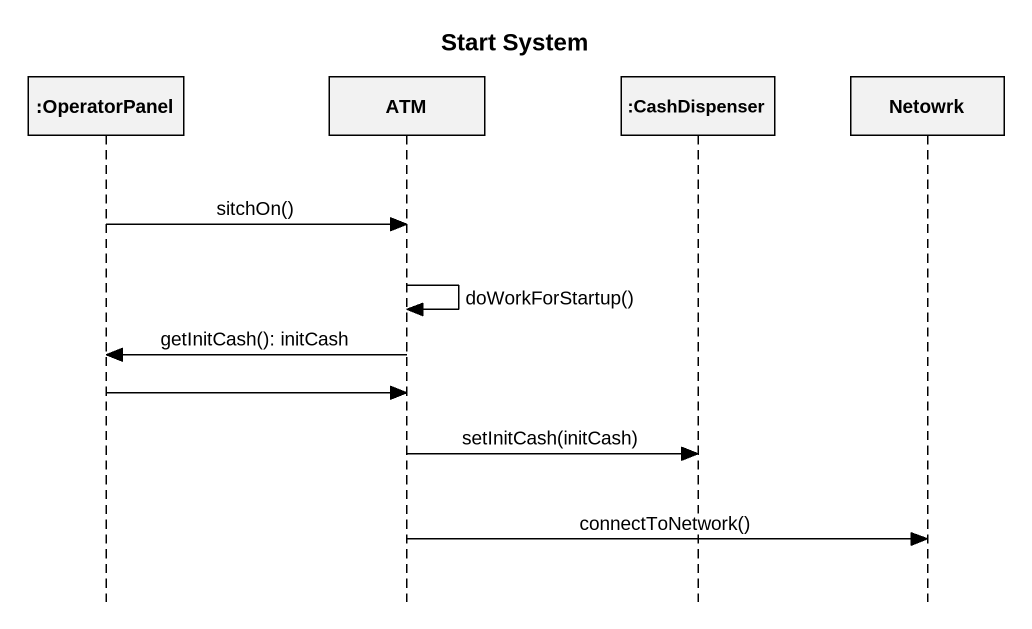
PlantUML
@startuml
title Start System
hide footbox
participant ":OperatorPanel" as OperatorPanel
participant ATM
participant ":CashDispenser" as CashDispenser
participant Netowrk

OperatorPanel -> ATM : sitchOn()
ATM -> ATM : doWorkForStartup()
ATM -> OperatorPanel : getInitCash(): initCash
OperatorPanel -> ATM
ATM -> CashDispenser : setInitCash(initCash)
ATM -> Netowrk : connectToNetwork()
@enduml
